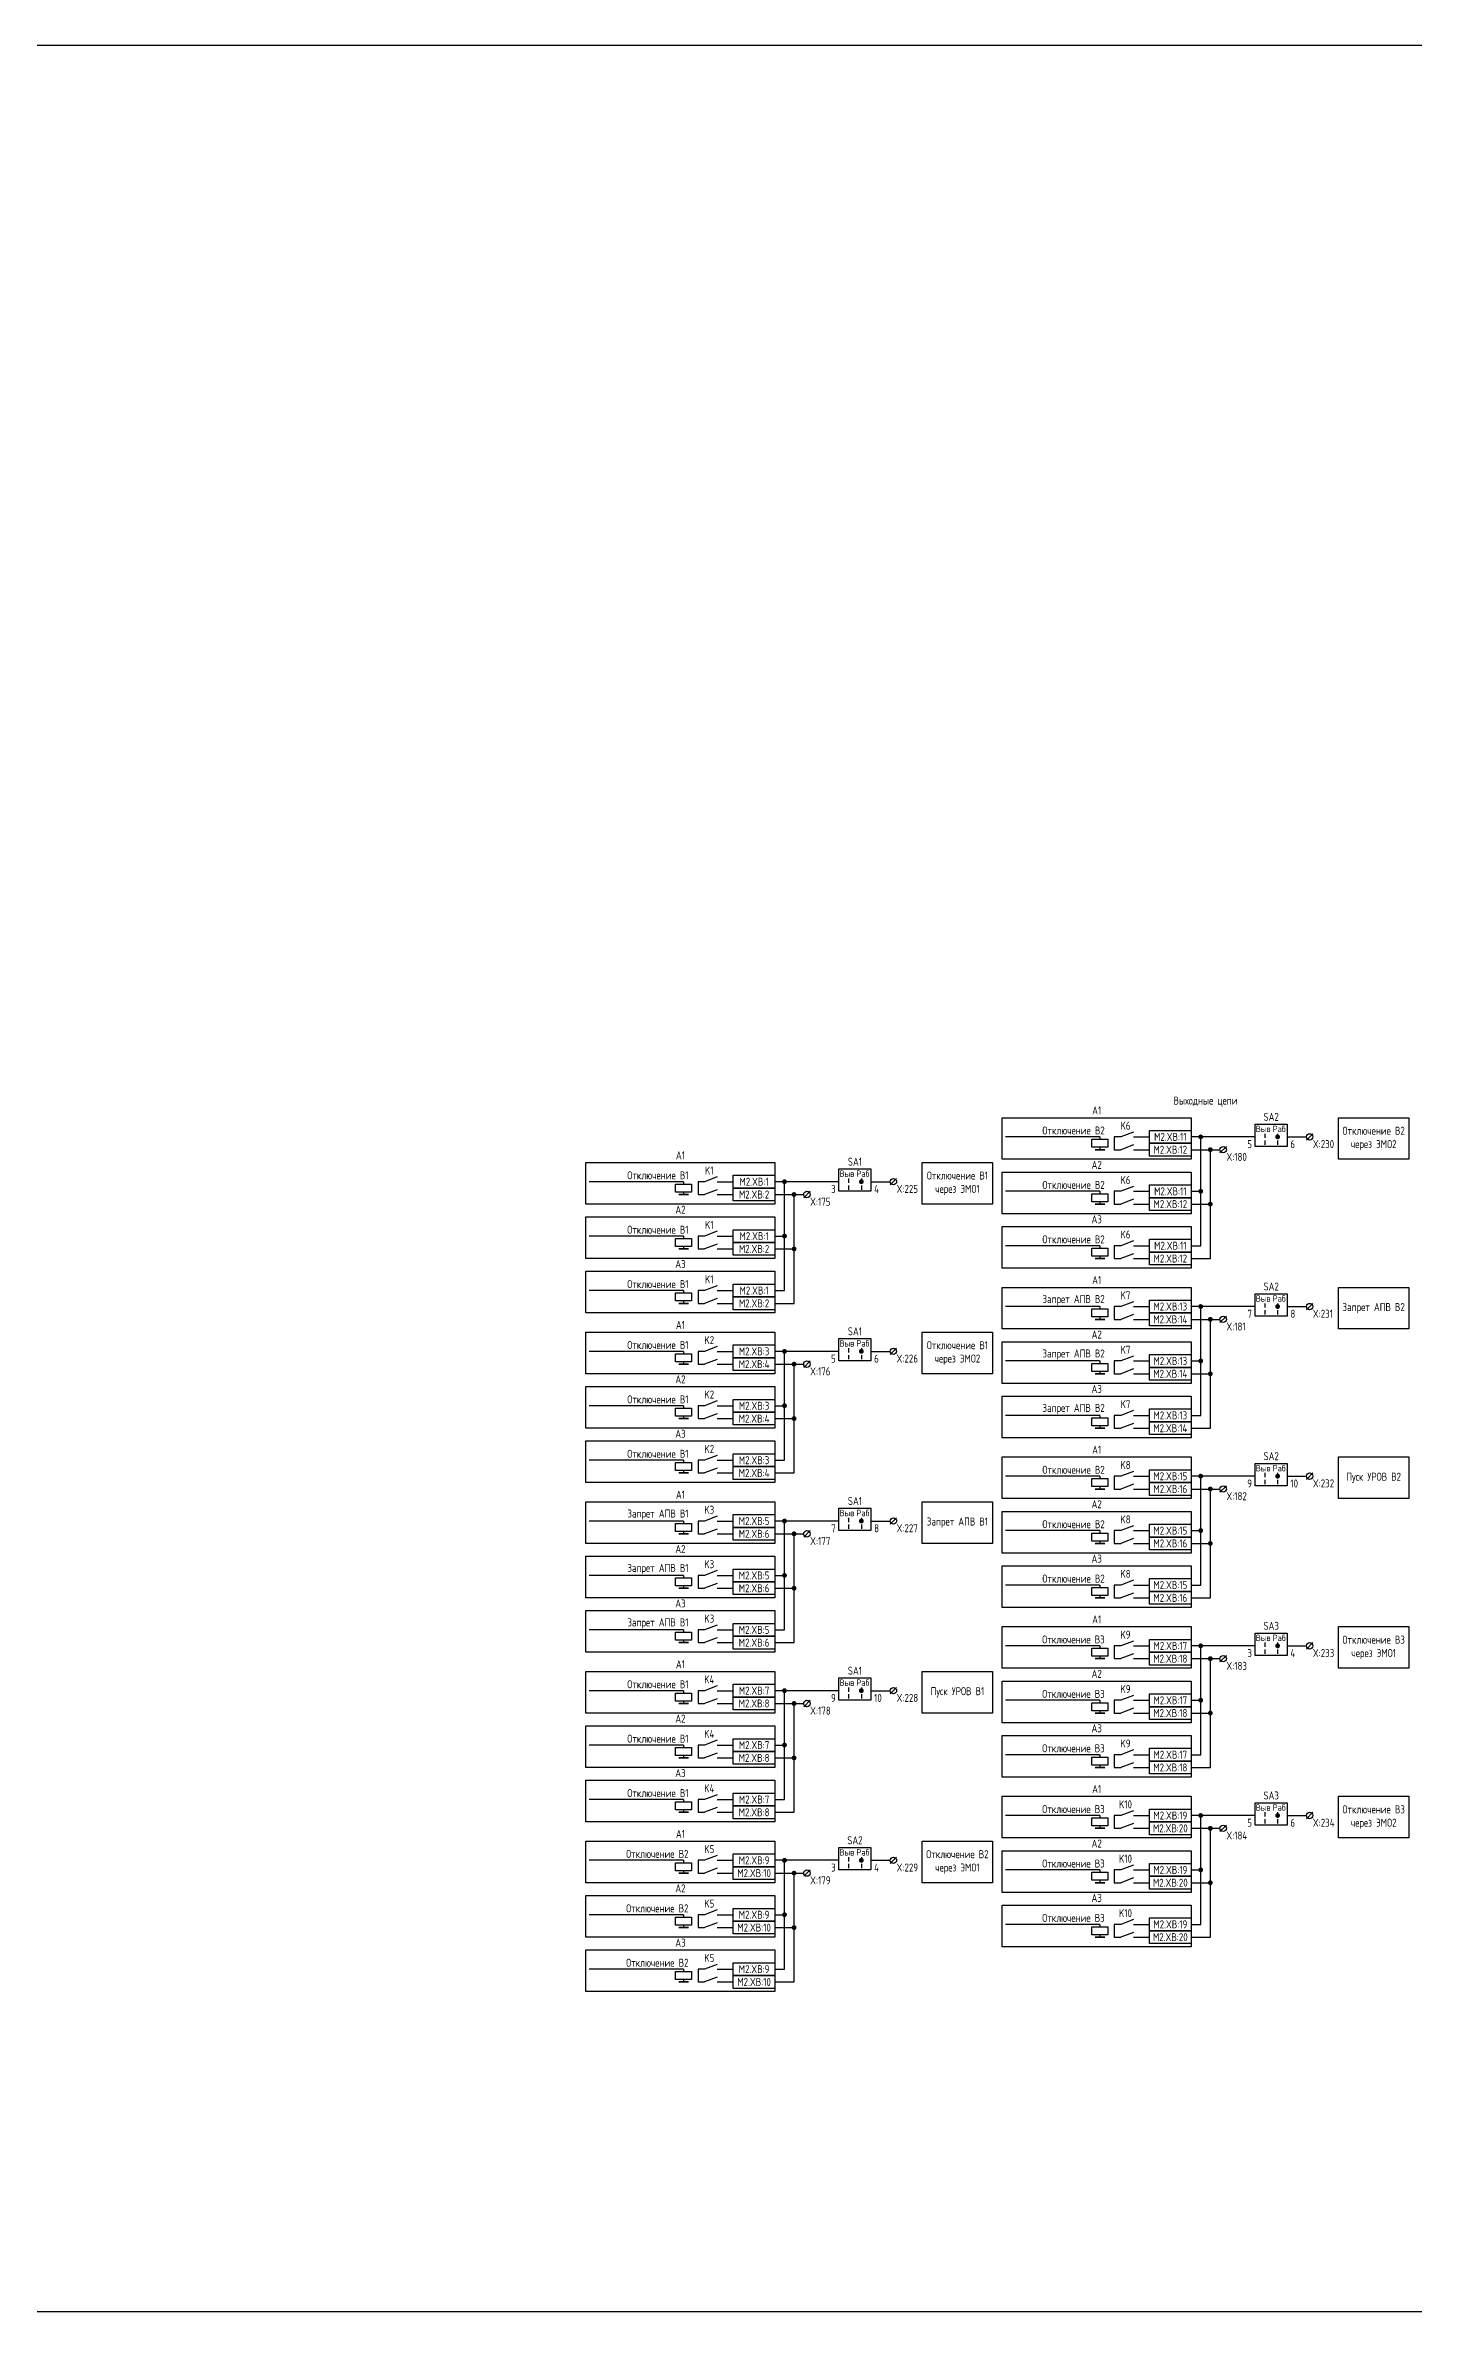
# Model space of a CAD drawing. Header units: millimetres. Extents: x -997 to 6341, y -90 to 618.
# Drawn here: x 2795 to 3222, y -90 to 618 of the extents above; entities that cross this region are included whole.
import ezdxf

# ---------------------------------------------------------------- set-up
doc = ezdxf.new("R2010")
doc.units = ezdxf.units.MM
doc.styles.add('Gost_type_A', font='GOST_A.TTF')

# ---------------------------------------------------------------- blocks, each defined once
blk = doc.blocks.new('POINT')
at = {"const_width": 0.75}
blk.add_lwpolyline([(-0.375, 0, 1), (0.375, 0, 1)], format="xyb", close=True, dxfattribs=at)
blk = doc.blocks.new('Переключатель_положение')
for p, q in [((2, 1), (2, -0.34)), ((2, -1.14), (2, -2.49))]:
    blk.add_line(p, q)

msp = doc.modelspace()

# ---------------------------------------------------------------- linework, layer by layer
for p, q in [((3124.5, 277), (3095, 277)), ((3124.5, 277), (3124.5, 276.25)), ((3173, 277), (3153, 277)), ((3156, 243), (3156, 277)), ((3191.01, 278), (3189.01, 276)), ((3124.5, 273.75), (3124.5, 273)), ((3153, 273), (3162, 273)), ((3159, 239), (3159, 273)), ((3164.01, 274), (3162.01, 272)), ((2994.5, 263), (2965, 263)), ((2994.5, 263), (2994.5, 262.25)), ((3043, 263), (3023, 263)), ((3026, 229), (3026, 263)), ((3061.01, 264), (3059.01, 262)), ((2994.5, 259.75), (2994.5, 259)), ((3023, 259), (3032, 259)), ((3029, 225), (3029, 259)), ((3034.01, 260), (3032.01, 258)), ((3124.5, 260), (3095, 260)), ((3124.5, 260), (3124.5, 259.25)), ((3124.5, 256.75), (3124.5, 256)), ((3153, 260), (3156, 260)), ((3153, 256), (3159, 256)), ((2994.5, 246), (2965, 246)), ((2994.5, 246), (2994.5, 245.25)), ((2994.5, 242.75), (2994.5, 242)), ((3023, 246), (3026, 246)), ((3023, 242), (3029, 242)), ((3124.5, 243), (3095, 243)), ((3124.5, 243), (3124.5, 242.25)), ((3153, 243), (3156, 243)), ((3124.5, 239.75), (3124.5, 239)), ((3153, 239), (3159, 239)), ((2994.5, 229), (2965, 229)), ((2994.5, 229), (2994.5, 228.25)), ((3023, 229), (3026, 229)), ((2994.5, 225.75), (2994.5, 225)), ((3023, 225), (3029, 225)), ((3124.5, 224), (3095, 224)), ((3124.5, 224), (3124.5, 223.25)), ((3124.5, 220.75), (3124.5, 220)), ((3173, 224), (3153, 224)), ((3153, 220), (3162, 220)), ((3156, 190), (3156, 224)), ((3159, 186), (3159, 220)), ((3164.01, 221), (3162.01, 219)), ((3191.01, 225), (3189.01, 223)), ((2994.5, 210), (2965, 210)), ((2994.5, 210), (2994.5, 209.25)), ((2994.5, 206.75), (2994.5, 206)), ((3043, 210), (3023, 210)), ((3023, 206), (3032, 206)), ((3026, 176), (3026, 210)), ((3029, 172), (3029, 206)), ((3034, 207), (3032, 205)), ((3061, 211), (3059, 209)), ((3124.5, 207), (3095, 207)), ((3124.5, 207), (3124.5, 206.25)), ((3153, 207), (3156, 207)), ((3124.5, 203.75), (3124.5, 203)), ((3153, 203), (3159, 203)), ((2994.5, 193), (2965, 193)), ((2994.5, 193), (2994.5, 192.25)), ((3023, 193), (3026, 193)), ((2994.5, 189.75), (2994.5, 189)), ((3023, 189), (3029, 189)), ((3124.5, 190), (3095, 190)), ((3124.5, 190), (3124.5, 189.25)), ((3124.5, 186.75), (3124.5, 186)), ((3153, 190), (3156, 190)), ((3153, 186), (3159, 186)), ((2994.5, 176), (2965, 176)), ((2994.5, 176), (2994.5, 175.25)), ((2994.5, 172.75), (2994.5, 172)), ((3023, 176), (3026, 176)), ((3023, 172), (3029, 172)), ((3124.5, 171), (3095, 171)), ((3124.5, 171), (3124.5, 170.25)), ((3173, 171), (3153, 171)), ((3156, 137), (3156, 171)), ((3191.01, 172), (3189.01, 170)), ((3124.5, 167.75), (3124.5, 167)), ((3153, 167), (3162, 167)), ((3159, 133), (3159, 167)), ((3164.01, 168), (3162.01, 166)), ((2994.5, 157), (2965, 157)), ((2994.5, 157), (2994.5, 156.25)), ((3043, 157), (3023, 157)), ((3026, 123), (3026, 157)), ((3061.01, 158), (3059.01, 156)), ((2994.5, 153.75), (2994.5, 153)), ((3023, 153), (3032, 153)), ((3029, 119), (3029, 153)), ((3034.01, 154), (3032.01, 152)), ((3124.5, 154), (3095, 154)), ((3124.5, 154), (3124.5, 153.25)), ((3124.5, 150.75), (3124.5, 150)), ((3153, 154), (3156, 154)), ((3153, 150), (3159, 150)), ((2994.5, 140), (2965, 140)), ((2994.5, 140), (2994.5, 139.25)), ((2994.5, 136.75), (2994.5, 136)), ((3023, 140), (3026, 140)), ((3023, 136), (3029, 136)), ((3124.5, 137), (3095, 137)), ((3124.5, 137), (3124.5, 136.25)), ((3153, 137), (3156, 137)), ((3124.5, 133.75), (3124.5, 133)), ((3153, 133), (3159, 133)), ((2994.5, 123), (2965, 123)), ((2994.5, 123), (2994.5, 122.25)), ((3023, 123), (3026, 123)), ((2994.5, 119.75), (2994.5, 119)), ((3023, 119), (3029, 119)), ((3124.5, 118), (3095, 118)), ((3124.5, 118), (3124.5, 117.25)), ((3124.5, 114.75), (3124.5, 114)), ((3173, 118), (3153, 118)), ((3153, 114), (3162, 114)), ((3156, 84), (3156, 118)), ((3159, 80), (3159, 114)), ((3164.01, 115), (3162.01, 113)), ((3191.01, 119), (3189.01, 117)), ((2994.5, 104), (2965, 104)), ((2994.5, 104), (2994.5, 103.25)), ((2994.5, 100.75), (2994.5, 100)), ((3043, 104), (3023, 104)), ((3023, 100), (3032, 100)), ((3026, 70), (3026, 104)), ((3029, 66), (3029, 100)), ((3034.01, 101), (3032.01, 99)), ((3061.01, 105), (3059.01, 103)), ((3124.5, 101), (3095, 101)), ((3124.5, 101), (3124.5, 100.25)), ((3153, 101), (3156, 101)), ((3124.5, 97.75), (3124.5, 97)), ((3153, 97), (3159, 97)), ((2994.5, 87), (2965, 87)), ((2994.5, 87), (2994.5, 86.25)), ((3023, 87), (3026, 87)), ((2994.5, 83.75), (2994.5, 83)), ((3023, 83), (3029, 83)), ((3124.5, 84), (3095, 84)), ((3124.5, 84), (3124.5, 83.25)), ((3124.5, 80.75), (3124.5, 80)), ((3153, 84), (3156, 84)), ((3153, 80), (3159, 80)), ((2994.5, 70), (2965, 70)), ((2994.5, 70), (2994.5, 69.25)), ((2994.5, 66.75), (2994.5, 66)), ((3023, 70), (3026, 70)), ((3023, 66), (3029, 66)), ((3124.5, 65), (3095, 65)), ((3124.5, 65), (3124.5, 64.25)), ((3173, 65), (3153, 65)), ((3156, 31), (3156, 65)), ((3191.01, 66), (3189.01, 64)), ((3124.5, 61.75), (3124.5, 61)), ((3153, 61), (3162, 61)), ((3159, 27), (3159, 61)), ((3164.01, 62), (3162.01, 60)), ((2994.5, 51), (2965, 51)), ((2994.5, 51), (2994.5, 50.25)), ((3043, 51), (3023, 51)), ((3026, 17), (3026, 51)), ((3061.01, 52), (3059.01, 50)), ((2994.5, 47.75), (2994.5, 47)), ((3023, 47), (3032, 47)), ((3029, 13), (3029, 47)), ((3034.01, 48), (3032.01, 46)), ((3124.5, 48), (3095, 48)), ((3124.5, 48), (3124.5, 47.25)), ((3124.5, 44.75), (3124.5, 44)), ((3153, 48), (3156, 48)), ((3153, 44), (3159, 44)), ((2994.5, 34), (2965, 34)), ((2994.5, 34), (2994.5, 33.25)), ((2994.5, 30.75), (2994.5, 30)), ((3023, 34), (3026, 34)), ((3023, 30), (3029, 30)), ((3124.5, 31), (3095, 31)), ((3124.5, 31), (3124.5, 30.25)), ((3153, 31), (3156, 31)), ((3124.5, 27.75), (3124.5, 27)), ((3153, 27), (3159, 27)), ((2994.5, 17), (2965, 17)), ((2994.5, 17), (2994.5, 16.25)), ((3023, 17), (3026, 17)), ((2994.5, 13.75), (2994.5, 13)), ((3023, 13), (3029, 13))]:
    msp.add_line(p, q)
at = {"ltscale": 1.08}
for p, q in [((3131, 277), (3129, 277)), ((3129, 277), (3129, 273)), ((3135, 277), (3140, 277)), ((3129, 273), (3131, 273)), ((3135, 273), (3140, 273)), ((3001, 263), (2999, 263)), ((2999, 263), (2999, 259)), ((3005, 263), (3010, 263)), ((2999, 259), (3001, 259)), ((3005, 259), (3010, 259)), ((3131, 260), (3129, 260)), ((3129, 260), (3129, 256)), ((3129, 256), (3131, 256)), ((3135, 260), (3140, 260)), ((3135, 256), (3140, 256)), ((3001, 246), (2999, 246)), ((2999, 246), (2999, 242)), ((2999, 242), (3001, 242)), ((3005, 246), (3010, 246)), ((3005, 242), (3010, 242)), ((3131, 243), (3129, 243)), ((3129, 243), (3129, 239)), ((3135, 243), (3140, 243)), ((3129, 239), (3131, 239)), ((3135, 239), (3140, 239)), ((3001, 229), (2999, 229)), ((2999, 229), (2999, 225)), ((3005, 229), (3010, 229)), ((2999, 225), (3001, 225)), ((3005, 225), (3010, 225)), ((3131, 224), (3129, 224)), ((3129, 224), (3129, 220)), ((3129, 220), (3131, 220)), ((3135, 224), (3140, 224)), ((3135, 220), (3140, 220)), ((3001, 210), (2999, 210)), ((2999, 210), (2999, 206)), ((2999, 206), (3001, 206)), ((3005, 210), (3010, 210)), ((3005, 206), (3010, 206)), ((3131, 207), (3129, 207)), ((3129, 207), (3129, 203)), ((3135, 207), (3140, 207)), ((3129, 203), (3131, 203)), ((3135, 203), (3140, 203)), ((3001, 193), (2999, 193)), ((2999, 193), (2999, 189)), ((3005, 193), (3010, 193)), ((2999, 189), (3001, 189)), ((3005, 189), (3010, 189)), ((3131, 190), (3129, 190)), ((3129, 190), (3129, 186)), ((3129, 186), (3131, 186)), ((3135, 190), (3140, 190)), ((3135, 186), (3140, 186)), ((3001, 176), (2999, 176)), ((2999, 176), (2999, 172)), ((2999, 172), (3001, 172)), ((3005, 176), (3010, 176)), ((3005, 172), (3010, 172)), ((3131, 171), (3129, 171)), ((3129, 171), (3129, 167)), ((3135, 171), (3140, 171)), ((3129, 167), (3131, 167)), ((3135, 167), (3140, 167)), ((3001, 157), (2999, 157)), ((2999, 157), (2999, 153)), ((3005, 157), (3010, 157)), ((2999, 153), (3001, 153)), ((3005, 153), (3010, 153)), ((3131, 154), (3129, 154)), ((3129, 154), (3129, 150)), ((3129, 150), (3131, 150)), ((3135, 154), (3140, 154)), ((3135, 150), (3140, 150)), ((3001, 140), (2999, 140)), ((2999, 140), (2999, 136)), ((2999, 136), (3001, 136)), ((3005, 140), (3010, 140)), ((3005, 136), (3010, 136)), ((3131, 137), (3129, 137)), ((3129, 137), (3129, 133)), ((3135, 137), (3140, 137)), ((3129, 133), (3131, 133)), ((3135, 133), (3140, 133)), ((3001, 123), (2999, 123)), ((2999, 123), (2999, 119)), ((3005, 123), (3010, 123)), ((2999, 119), (3001, 119)), ((3005, 119), (3010, 119)), ((3131, 118), (3129, 118)), ((3129, 118), (3129, 114)), ((3129, 114), (3131, 114)), ((3135, 118), (3140, 118)), ((3135, 114), (3140, 114)), ((3001, 104), (2999, 104)), ((2999, 104), (2999, 100)), ((2999, 100), (3001, 100)), ((3005, 104), (3010, 104)), ((3005, 100), (3010, 100)), ((3131, 101), (3129, 101)), ((3129, 101), (3129, 97)), ((3135, 101), (3140, 101)), ((3129, 97), (3131, 97)), ((3135, 97), (3140, 97)), ((3001, 87), (2999, 87)), ((2999, 87), (2999, 83)), ((3005, 87), (3010, 87)), ((2999, 83), (3001, 83)), ((3005, 83), (3010, 83)), ((3131, 84), (3129, 84)), ((3129, 84), (3129, 80)), ((3129, 80), (3131, 80)), ((3135, 84), (3140, 84)), ((3135, 80), (3140, 80)), ((3001, 70), (2999, 70)), ((2999, 70), (2999, 66)), ((2999, 66), (3001, 66)), ((3005, 70), (3010, 70)), ((3005, 66), (3010, 66)), ((3131, 65), (3129, 65)), ((3129, 65), (3129, 61)), ((3135, 65), (3140, 65)), ((3129, 61), (3131, 61)), ((3135, 61), (3140, 61)), ((3001, 51), (2999, 51)), ((2999, 51), (2999, 47)), ((3005, 51), (3010, 51)), ((2999, 47), (3001, 47)), ((3005, 47), (3010, 47)), ((3131, 48), (3129, 48)), ((3129, 48), (3129, 44)), ((3129, 44), (3131, 44)), ((3135, 48), (3140, 48)), ((3135, 44), (3140, 44)), ((3001, 34), (2999, 34)), ((2999, 34), (2999, 30)), ((2999, 30), (3001, 30)), ((3005, 34), (3010, 34)), ((3005, 30), (3010, 30)), ((3131, 31), (3129, 31)), ((3129, 31), (3129, 27)), ((3135, 31), (3140, 31)), ((3129, 27), (3131, 27)), ((3135, 27), (3140, 27)), ((3001, 17), (2999, 17)), ((2999, 17), (2999, 13)), ((3005, 17), (3010, 17)), ((2999, 13), (3001, 13)), ((3005, 13), (3010, 13))]:
    msp.add_line(p, q, dxfattribs=at)
at = {"ltscale": 4.32}
for p, q in [((3135, 278.5), (3131, 277)), ((3135, 274.5), (3131, 273)), ((3005, 264.5), (3001, 263)), ((3005, 260.5), (3001, 259)), ((3135, 261.5), (3131, 260)), ((3135, 257.5), (3131, 256)), ((3005, 247.5), (3001, 246)), ((3005, 243.5), (3001, 242)), ((3135, 244.5), (3131, 243)), ((3135, 240.5), (3131, 239)), ((3005, 230.5), (3001, 229)), ((3005, 226.5), (3001, 225)), ((3135, 225.5), (3131, 224)), ((3135, 221.5), (3131, 220)), ((3005, 211.5), (3001, 210)), ((3005, 207.5), (3001, 206)), ((3135, 208.5), (3131, 207)), ((3135, 204.5), (3131, 203)), ((3005, 194.5), (3001, 193)), ((3135, 191.5), (3131, 190)), ((3005, 190.5), (3001, 189)), ((3135, 187.5), (3131, 186)), ((3005, 177.5), (3001, 176)), ((3005, 173.5), (3001, 172)), ((3135, 172.5), (3131, 171)), ((3135, 168.5), (3131, 167)), ((3005, 158.5), (3001, 157)), ((3005, 154.5), (3001, 153)), ((3135, 155.5), (3131, 154)), ((3135, 151.5), (3131, 150)), ((3005, 141.5), (3001, 140)), ((3005, 137.5), (3001, 136)), ((3135, 138.5), (3131, 137)), ((3135, 134.5), (3131, 133)), ((3005, 124.5), (3001, 123)), ((3005, 120.5), (3001, 119)), ((3135, 119.5), (3131, 118)), ((3135, 115.5), (3131, 114)), ((3005, 105.5), (3001, 104)), ((3005, 101.5), (3001, 100)), ((3135, 102.5), (3131, 101)), ((3135, 98.5), (3131, 97)), ((3005, 88.5), (3001, 87)), ((3135, 85.5), (3131, 84)), ((3005, 84.5), (3001, 83)), ((3135, 81.5), (3131, 80)), ((3005, 71.5), (3001, 70)), ((3005, 67.5), (3001, 66)), ((3135, 66.5), (3131, 65)), ((3135, 62.5), (3131, 61)), ((3005, 52.5), (3001, 51)), ((3005, 48.5), (3001, 47)), ((3135, 49.5), (3131, 48)), ((3135, 45.5), (3131, 44)), ((3005, 35.5), (3001, 34)), ((3005, 31.5), (3001, 30)), ((3135, 32.5), (3131, 31)), ((3135, 28.5), (3131, 27)), ((3005, 18.5), (3001, 17)), ((3005, 14.5), (3001, 13))]:
    msp.add_line(p, q, dxfattribs=at)
at = {"ltscale": 4}
for p, q in [((3183, 277), (3189.01, 277)), ((3053, 263), (3059, 263)), ((3183, 224), (3189.01, 224)), ((3053, 210), (3059, 210)), ((3183, 171), (3189.01, 171)), ((3053, 157), (3059.01, 157)), ((3183, 118), (3189.01, 118)), ((3053, 104), (3059.01, 104)), ((3183, 65), (3189.01, 65)), ((3053, 51), (3059.01, 51))]:
    msp.add_line(p, q, dxfattribs=at)
for points in [[(-997, 618), (6340.99, 618), (6340.99, -90), (-997, -90)], [(3094, 283), (3153, 283), (3153, 270), (3094, 270)], [(3127, 276.25), (3127, 273.75), (3122, 273.75), (3122, 276.25)], [(3140, 279), (3153, 279), (3153, 275), (3140, 275)], [(3173, 281), (3183, 281), (3183, 274), (3173, 274)], [(3199, 283), (3221, 283), (3221, 270), (3199, 270)], [(3126, 273), (3123, 273)], [(3140, 275), (3153, 275), (3153, 271), (3140, 271)], [(2964, 269), (3023, 269), (3023, 256), (2964, 256)], [(2997, 262.25), (2997, 259.75), (2992, 259.75), (2992, 262.25)], [(3010, 265), (3023, 265), (3023, 261), (3010, 261)], [(3043, 267), (3053, 267), (3053, 260), (3043, 260)], [(3069, 269), (3091, 269), (3091, 256), (3069, 256)], [(3094, 266), (3153, 266), (3153, 253), (3094, 253)], [(3140, 262), (3153, 262), (3153, 258), (3140, 258)], [(2996, 259), (2993, 259)], [(3010, 261), (3023, 261), (3023, 257), (3010, 257)], [(3127, 259.25), (3127, 256.75), (3122, 256.75), (3122, 259.25)], [(3126, 256), (3123, 256)], [(3140, 258), (3153, 258), (3153, 254), (3140, 254)], [(2964, 252), (3023, 252), (3023, 239), (2964, 239)], [(3010, 248), (3023, 248), (3023, 244), (3010, 244)], [(3094, 249), (3153, 249), (3153, 236), (3094, 236)], [(2997, 245.25), (2997, 242.75), (2992, 242.75), (2992, 245.25)], [(2996, 242), (2993, 242)], [(3010, 244), (3023, 244), (3023, 240), (3010, 240)], [(3127, 242.25), (3127, 239.75), (3122, 239.75), (3122, 242.25)], [(3140, 245), (3153, 245), (3153, 241), (3140, 241)], [(3140, 241), (3153, 241), (3153, 237), (3140, 237)], [(2964, 235), (3023, 235), (3023, 222), (2964, 222)], [(3126, 239), (3123, 239)], [(2997, 228.25), (2997, 225.75), (2992, 225.75), (2992, 228.25)], [(3010, 231), (3023, 231), (3023, 227), (3010, 227)], [(3010, 227), (3023, 227), (3023, 223), (3010, 223)], [(3094, 230), (3153, 230), (3153, 217), (3094, 217)], [(3173, 228), (3183, 228), (3183, 221), (3173, 221)], [(3199, 230), (3221, 230), (3221, 217), (3199, 217)], [(2996, 225), (2993, 225)], [(3127, 223.25), (3127, 220.75), (3122, 220.75), (3122, 223.25)], [(3126, 220), (3123, 220)], [(3140, 226), (3153, 226), (3153, 222), (3140, 222)], [(3140, 222), (3153, 222), (3153, 218), (3140, 218)], [(2964, 216), (3023, 216), (3023, 203), (2964, 203)], [(3043, 214), (3053, 214), (3053, 207), (3043, 207)], [(3069, 216), (3091, 216), (3091, 203), (3069, 203)], [(3094, 213), (3153, 213), (3153, 200), (3094, 200)], [(2997, 209.25), (2997, 206.75), (2992, 206.75), (2992, 209.25)], [(2996, 206), (2993, 206)], [(3010, 212), (3023, 212), (3023, 208), (3010, 208)], [(3010, 208), (3023, 208), (3023, 204), (3010, 204)], [(3127, 206.25), (3127, 203.75), (3122, 203.75), (3122, 206.25)], [(3140, 209), (3153, 209), (3153, 205), (3140, 205)], [(2964, 199), (3023, 199), (3023, 186), (2964, 186)], [(3126, 203), (3123, 203)], [(3140, 205), (3153, 205), (3153, 201), (3140, 201)], [(2997, 192.25), (2997, 189.75), (2992, 189.75), (2992, 192.25)], [(3010, 195), (3023, 195), (3023, 191), (3010, 191)], [(3094, 196), (3153, 196), (3153, 183), (3094, 183)], [(3140, 192), (3153, 192), (3153, 188), (3140, 188)], [(2996, 189), (2993, 189)], [(3010, 191), (3023, 191), (3023, 187), (3010, 187)], [(3127, 189.25), (3127, 186.75), (3122, 186.75), (3122, 189.25)], [(3126, 186), (3123, 186)], [(3140, 188), (3153, 188), (3153, 184), (3140, 184)], [(2964, 182), (3023, 182), (3023, 169), (2964, 169)], [(3010, 178), (3023, 178), (3023, 174), (3010, 174)], [(3199, 177), (3221, 177), (3221, 164), (3199, 164)], [(2997, 175.25), (2997, 172.75), (2992, 172.75), (2992, 175.25)], [(2996, 172), (2993, 172)], [(3010, 174), (3023, 174), (3023, 170), (3010, 170)], [(3094, 177), (3153, 177), (3153, 164), (3094, 164)], [(3127, 170.25), (3127, 167.75), (3122, 167.75), (3122, 170.25)], [(3140, 173), (3153, 173), (3153, 169), (3140, 169)], [(3173, 175), (3183, 175), (3183, 168), (3173, 168)], [(2964, 163), (3023, 163), (3023, 150), (2964, 150)], [(3069, 163), (3091, 163), (3091, 150), (3069, 150)], [(3126, 167), (3123, 167)], [(3140, 169), (3153, 169), (3153, 165), (3140, 165)], [(2997, 156.25), (2997, 153.75), (2992, 153.75), (2992, 156.25)], [(3010, 159), (3023, 159), (3023, 155), (3010, 155)], [(3043, 161), (3053, 161), (3053, 154), (3043, 154)], [(3094, 160), (3153, 160), (3153, 147), (3094, 147)], [(3140, 156), (3153, 156), (3153, 152), (3140, 152)], [(2996, 153), (2993, 153)], [(3010, 155), (3023, 155), (3023, 151), (3010, 151)], [(3127, 153.25), (3127, 150.75), (3122, 150.75), (3122, 153.25)], [(3126, 150), (3123, 150)], [(3140, 152), (3153, 152), (3153, 148), (3140, 148)], [(2964, 146), (3023, 146), (3023, 133), (2964, 133)], [(3010, 142), (3023, 142), (3023, 138), (3010, 138)], [(3094, 143), (3153, 143), (3153, 130), (3094, 130)], [(2997, 139.25), (2997, 136.75), (2992, 136.75), (2992, 139.25)], [(2996, 136), (2993, 136)], [(3010, 138), (3023, 138), (3023, 134), (3010, 134)], [(3127, 136.25), (3127, 133.75), (3122, 133.75), (3122, 136.25)], [(3140, 139), (3153, 139), (3153, 135), (3140, 135)], [(3140, 135), (3153, 135), (3153, 131), (3140, 131)], [(2964, 129), (3023, 129), (3023, 116), (2964, 116)], [(3126, 133), (3123, 133)], [(2997, 122.25), (2997, 119.75), (2992, 119.75), (2992, 122.25)], [(3010, 125), (3023, 125), (3023, 121), (3010, 121)], [(3010, 121), (3023, 121), (3023, 117), (3010, 117)], [(3094, 124), (3153, 124), (3153, 111), (3094, 111)], [(3173, 122), (3183, 122), (3183, 115), (3173, 115)], [(3199, 124), (3221, 124), (3221, 111), (3199, 111)], [(2996, 119), (2993, 119)], [(3127, 117.25), (3127, 114.75), (3122, 114.75), (3122, 117.25)], [(3126, 114), (3123, 114)], [(3140, 120), (3153, 120), (3153, 116), (3140, 116)], [(3140, 116), (3153, 116), (3153, 112), (3140, 112)], [(2964, 110), (3023, 110), (3023, 97), (2964, 97)], [(3043, 108), (3053, 108), (3053, 101), (3043, 101)], [(3069, 110), (3091, 110), (3091, 97), (3069, 97)], [(3094, 107), (3153, 107), (3153, 94), (3094, 94)], [(2997, 103.25), (2997, 100.75), (2992, 100.75), (2992, 103.25)], [(2996, 100), (2993, 100)], [(3010, 106), (3023, 106), (3023, 102), (3010, 102)], [(3010, 102), (3023, 102), (3023, 98), (3010, 98)], [(3127, 100.25), (3127, 97.75), (3122, 97.75), (3122, 100.25)], [(3140, 103), (3153, 103), (3153, 99), (3140, 99)], [(2964, 93), (3023, 93), (3023, 80), (2964, 80)], [(3126, 97), (3123, 97)], [(3140, 99), (3153, 99), (3153, 95), (3140, 95)], [(2997, 86.25), (2997, 83.75), (2992, 83.75), (2992, 86.25)], [(3010, 89), (3023, 89), (3023, 85), (3010, 85)], [(3010, 85), (3023, 85), (3023, 81), (3010, 81)], [(3094, 90), (3153, 90), (3153, 77), (3094, 77)], [(3140, 86), (3153, 86), (3153, 82), (3140, 82)], [(2996, 83), (2993, 83)], [(3127, 83.25), (3127, 80.75), (3122, 80.75), (3122, 83.25)], [(3126, 80), (3123, 80)], [(3140, 82), (3153, 82), (3153, 78), (3140, 78)], [(2964, 76), (3023, 76), (3023, 63), (2964, 63)], [(3010, 72), (3023, 72), (3023, 68), (3010, 68)], [(3094, 71), (3153, 71), (3153, 58), (3094, 58)], [(3199, 71), (3221, 71), (3221, 58), (3199, 58)], [(2997, 69.25), (2997, 66.75), (2992, 66.75), (2992, 69.25)], [(2996, 66), (2993, 66)], [(3010, 68), (3023, 68), (3023, 64), (3010, 64)], [(3127, 64.25), (3127, 61.75), (3122, 61.75), (3122, 64.25)], [(3140, 67), (3153, 67), (3153, 63), (3140, 63)], [(3173, 69), (3183, 69), (3183, 62), (3173, 62)], [(2964, 57), (3023, 57), (3023, 44), (2964, 44)], [(3069, 57), (3091, 57), (3091, 44), (3069, 44)], [(3126, 61), (3123, 61)], [(3140, 63), (3153, 63), (3153, 59), (3140, 59)], [(2997, 50.25), (2997, 47.75), (2992, 47.75), (2992, 50.25)], [(3010, 53), (3023, 53), (3023, 49), (3010, 49)], [(3043, 55), (3053, 55), (3053, 48), (3043, 48)], [(3094, 54), (3153, 54), (3153, 41), (3094, 41)], [(3140, 50), (3153, 50), (3153, 46), (3140, 46)], [(2996, 47), (2993, 47)], [(3010, 49), (3023, 49), (3023, 45), (3010, 45)], [(3127, 47.25), (3127, 44.75), (3122, 44.75), (3122, 47.25)], [(3126, 44), (3123, 44)], [(3140, 46), (3153, 46), (3153, 42), (3140, 42)], [(2964, 40), (3023, 40), (3023, 27), (2964, 27)], [(3010, 36), (3023, 36), (3023, 32), (3010, 32)], [(3094, 37), (3153, 37), (3153, 24), (3094, 24)], [(2997, 33.25), (2997, 30.75), (2992, 30.75), (2992, 33.25)], [(2996, 30), (2993, 30)], [(3010, 32), (3023, 32), (3023, 28), (3010, 28)], [(3127, 30.25), (3127, 27.75), (3122, 27.75), (3122, 30.25)], [(3140, 33), (3153, 33), (3153, 29), (3140, 29)], [(3140, 29), (3153, 29), (3153, 25), (3140, 25)], [(2964, 23), (3023, 23), (3023, 10), (2964, 10)], [(3126, 27), (3123, 27)], [(2997, 16.25), (2997, 13.75), (2992, 13.75), (2992, 16.25)], [(3010, 19), (3023, 19), (3023, 15), (3010, 15)], [(3010, 15), (3023, 15), (3023, 11), (3010, 11)], [(2996, 13), (2993, 13)]]:
    msp.add_lwpolyline(points, close=True)
for centre in [(3190.01, 277), (3163.01, 273), (3060.01, 263), (3033.01, 259), (3163.01, 220), (3190.01, 224), (3033, 206), (3060, 210), (3190.01, 171), (3163.01, 167), (3060.01, 157), (3033.01, 153), (3163.01, 114), (3190.01, 118), (3033.01, 100), (3060.01, 104), (3190.01, 65), (3163.01, 61), (3060.01, 51), (3033.01, 47)]:
    msp.add_circle(centre, 1)

# ---------------------------------------------------------------- block references
for name, p in [('POINT', (3156, 277)), ('Переключатель_положение', (3174, 277)), ('POINT', (3180, 277)), ('Переключатель_положение', (3178, 277)), ('POINT', (3159, 273)), ('POINT', (3026, 263)), ('Переключатель_положение', (3044, 263)), ('POINT', (3050, 263)), ('Переключатель_положение', (3048, 263)), ('POINT', (3029, 259)), ('POINT', (3156, 260)), ('POINT', (3159, 256)), ('POINT', (3026, 246)), ('POINT', (3029, 242)), ('POINT', (3156, 224)), ('POINT', (3159, 220)), ('Переключатель_положение', (3174, 224)), ('POINT', (3180, 224)), ('Переключатель_положение', (3178, 224)), ('POINT', (3026, 210)), ('POINT', (3029, 206)), ('Переключатель_положение', (3044, 210)), ('POINT', (3050, 210)), ('Переключатель_положение', (3048, 210)), ('POINT', (3156, 207)), ('POINT', (3159, 203)), ('POINT', (3026, 193)), ('POINT', (3029, 189)), ('POINT', (3156, 171)), ('Переключатель_положение', (3174, 171)), ('POINT', (3180, 171)), ('Переключатель_положение', (3178, 171)), ('POINT', (3159, 167)), ('POINT', (3026, 157)), ('Переключатель_положение', (3044, 157)), ('POINT', (3050, 157)), ('Переключатель_положение', (3048, 157)), ('POINT', (3029, 153)), ('POINT', (3156, 154)), ('POINT', (3159, 150)), ('POINT', (3026, 140)), ('POINT', (3029, 136)), ('POINT', (3156, 118)), ('POINT', (3159, 114)), ('Переключатель_положение', (3174, 118)), ('POINT', (3180, 118)), ('Переключатель_положение', (3178, 118)), ('POINT', (3026, 104)), ('POINT', (3029, 100)), ('Переключатель_положение', (3044, 104)), ('POINT', (3050, 104)), ('Переключатель_положение', (3048, 104)), ('POINT', (3156, 101)), ('POINT', (3159, 97)), ('POINT', (3026, 87)), ('POINT', (3029, 83)), ('POINT', (3156, 65)), ('Переключатель_положение', (3174, 65)), ('POINT', (3180, 65)), ('Переключатель_положение', (3178, 65)), ('POINT', (3159, 61)), ('POINT', (3026, 51)), ('Переключатель_положение', (3044, 51)), ('POINT', (3050, 51)), ('Переключатель_положение', (3048, 51)), ('POINT', (3029, 47)), ('POINT', (3156, 48)), ('POINT', (3159, 44)), ('POINT', (3026, 34)), ('POINT', (3029, 30))]:
    msp.add_blockref(name, p)

# ---------------------------------------------------------------- texts
at = {"char_height": 2.5, "line_spacing_factor": 0.9, "style": 'Gost_type_A'}
for s, insert, width, attachment_point in [('A1', (3123.5, 284), 59, 8), ('Выходные цепи', (3157.5, 288), 395, 5), ('A1', (2993.5, 270), 59, 8), ('A2', (3123.5, 267), 59, 8), ('X:180', (3164.01, 272), 8, 1), ('X:230', (3191.01, 276), 8, 1), ('X:225', (3061.01, 262), 8, 1), ('A2', (2993.5, 253), 59, 8), ('X:175', (3034.01, 258), 8, 1), ('A3', (3123.5, 250), 59, 8), ('A3', (2993.5, 236), 59, 8), ('A1', (3123.5, 231), 59, 8), ('A1', (2993.5, 217), 59, 8), ('X:231', (3191.01, 223), 8, 1), ('A2', (3123.5, 214), 59, 8), ('X:181', (3164.01, 219), 8, 1), ('X:226', (3061, 209), 8, 1), ('A2', (2993.5, 200), 59, 8), ('X:176', (3034, 205), 8, 1), ('A3', (3123.5, 197), 59, 8), ('A3', (2993.5, 183), 59, 8), ('A1', (3123.5, 178), 59, 8), ('X:232', (3191.01, 170), 8, 1), ('A1', (2993.5, 164), 59, 8), ('A2', (3123.5, 161), 59, 8), ('X:182', (3164.01, 166), 8, 1), ('X:227', (3061.01, 156), 8, 1), ('A2', (2993.5, 147), 59, 8), ('X:177', (3034.01, 152), 8, 1), ('A3', (3123.5, 144), 59, 8), ('A3', (2993.5, 130), 59, 8), ('A1', (3123.5, 125), 59, 8), ('A1', (2993.5, 111), 59, 8), ('X:233', (3191.01, 117), 8, 1), ('A2', (3123.5, 108), 59, 8), ('X:183', (3164.01, 113), 8, 1), ('X:228', (3061.01, 103), 8, 1), ('A2', (2993.5, 94), 59, 8), ('X:178', (3034.01, 99), 8, 1), ('A3', (3123.5, 91), 59, 8), ('A3', (2993.5, 77), 59, 8), ('A1', (3123.5, 72), 59, 8), ('X:234', (3191.01, 64), 8, 1), ('A1', (2993.5, 58), 59, 8), ('A2', (3123.5, 55), 59, 8), ('X:184', (3164.01, 60), 8, 1), ('X:229', (3061.01, 50), 8, 1), ('A2', (2993.5, 41), 59, 8), ('X:179', (3034.01, 46), 8, 1), ('A3', (3123.5, 38), 59, 8), ('A3', (2993.5, 24), 59, 8)]:
    msp.add_mtext(s, dxfattribs=dict(at, insert=insert, width=width, attachment_point=attachment_point))
at = {"style": 'Gost_type_A'}
for s, insert, char_height, width, attachment_point in [('SA2', (3178, 282), 2.5, 10, 8), ('Отключение В2', (3126, 279), 2.5, 31.0015, 6), ('K6', (3132.5, 280.5), 2.5, 5, 5), ('M2.XВ:11', (3146.5, 277), 2.5, 13, 5), ('Выв', (3175.5, 279.5), 2, 5, 5), ('Раб', (3180.5, 279.5), 2, 5, 5), ('Отключение В2\\Pчерез ЭМО2', (3210, 276.5), 2.5, 21.9989, 5), ('SA1', (3048, 268), 2.5, 10, 8), ('M2.XВ:12', (3146.5, 273), 2.5, 13, 5), ('5', (3172, 275.98), 2.5, 5, 3), ('6', (3184, 275.98), 2.5, 5, 1), ('Отключение В1', (2996, 265), 2.5, 31.0015, 6), ('K1', (3002.5, 266.5), 2.5, 5, 5), ('M2.XВ:1', (3016.5, 263), 2.5, 13, 5), ('3', (3042, 261.98), 2.5, 5, 3), ('Выв', (3045.5, 265.5), 2, 5, 5), ('Раб', (3050.5, 265.5), 2, 5, 5), ('4', (3054, 261.98), 2.5, 5, 1), ('Отключение В1\\Pчерез ЭМО1', (3080, 262.5), 2.5, 21.9988, 5), ('Отключение В2', (3126, 262), 2.5, 31.0015, 6), ('K6', (3132.5, 263.5), 2.5, 5, 5), ('M2.XВ:2', (3016.5, 259), 2.5, 13, 5), ('M2.XВ:12', (3146.5, 256), 2.5, 13, 5), ('M2.XВ:11', (3146.5, 260), 2.5, 13, 5), ('Отключение В1', (2996, 248), 2.5, 31.0015, 6), ('K1', (3002.5, 249.5), 2.5, 5, 5), ('M2.XВ:2', (3016.5, 242), 2.5, 13, 5), ('M2.XВ:1', (3016.5, 246), 2.5, 13, 5), ('Отключение В2', (3126, 245), 2.5, 31.0015, 6), ('K6', (3132.5, 246.5), 2.5, 5, 5), ('M2.XВ:11', (3146.5, 243), 2.5, 13, 5), ('K1', (3002.5, 232.5), 2.5, 5, 5), ('M2.XВ:12', (3146.5, 239), 2.5, 13, 5), ('Отключение В1', (2996, 231), 2.5, 31.0015, 6), ('M2.XВ:1', (3016.5, 229), 2.5, 13, 5), (' Запрет АПВ В2', (3126, 226), 2.5, 31.0015, 6), ('K7', (3132.5, 227.5), 2.5, 5, 5), ('Выв', (3175.5, 226.5), 2, 5, 5), ('SA2', (3178, 229), 2.5, 10, 8), ('Раб', (3180.5, 226.5), 2, 5, 5), ('M2.XВ:2', (3016.5, 225), 2.5, 13, 5), ('M2.XВ:14', (3146.5, 220), 2.5, 13, 5), ('M2.XВ:13', (3146.5, 224), 2.5, 13, 5), ('7', (3172, 222.98), 2.5, 5, 3), ('8', (3184, 222.98), 2.5, 5, 1), ('Запрет АПВ В2', (3210, 223.5), 2.5, 21.9989, 5), ('Отключение В1', (2996, 212), 2.5, 31.0015, 6), ('K2', (3002.5, 213.5), 2.5, 5, 5), ('Выв', (3045.5, 212.5), 2, 5, 5), ('SA1', (3048, 215), 2.5, 10, 8), ('Раб', (3050.5, 212.5), 2, 5, 5), ('Отключение В1\\Pчерез ЭМО2', (3080, 209.5), 2.5, 21.9988, 5), ('M2.XВ:4', (3016.5, 206), 2.5, 13, 5), ('M2.XВ:3', (3016.5, 210), 2.5, 13, 5), ('5', (3042, 208.98), 2.5, 5, 3), ('6', (3054, 208.98), 2.5, 5, 1), (' Запрет АПВ В2', (3126, 209), 2.5, 31.0015, 6), ('K7', (3132.5, 210.5), 2.5, 5, 5), ('M2.XВ:13', (3146.5, 207), 2.5, 13, 5), ('M2.XВ:14', (3146.5, 203), 2.5, 13, 5), ('Отключение В1', (2996, 195), 2.5, 31.0015, 6), ('K2', (3002.5, 196.5), 2.5, 5, 5), ('M2.XВ:3', (3016.5, 193), 2.5, 13, 5), (' Запрет АПВ В2', (3126, 192), 2.5, 31.0015, 6), ('K7', (3132.5, 193.5), 2.5, 5, 5), ('M2.XВ:13', (3146.5, 190), 2.5, 13, 5), ('M2.XВ:4', (3016.5, 189), 2.5, 13, 5), ('M2.XВ:14', (3146.5, 186), 2.5, 13, 5), ('Отключение В1', (2996, 178), 2.5, 31.0015, 6), ('K2', (3002.5, 179.5), 2.5, 5, 5), ('M2.XВ:3', (3016.5, 176), 2.5, 13, 5), ('SA2', (3178, 176), 2.5, 10, 8), ('M2.XВ:4', (3016.5, 172), 2.5, 13, 5), ('Отключение В2', (3126, 173), 2.5, 31.0015, 6), ('K8', (3132.5, 174.5), 2.5, 5, 5), ('M2.XВ:15', (3146.5, 171), 2.5, 13, 5), ('9', (3172, 169.98), 2.5, 5, 3), ('Выв', (3175.5, 173.5), 2, 5, 5), ('Раб', (3180.5, 173.5), 2, 5, 5), ('10', (3184, 169.98), 2.5, 5, 1), ('Пуск УРОВ В2', (3210, 170.5), 2.5, 21.9989, 5), ('SA1', (3048, 162), 2.5, 10, 8), ('M2.XВ:16', (3146.5, 167), 2.5, 13, 5), (' Запрет АПВ В1', (2996, 159), 2.5, 31.0015, 6), ('K3', (3002.5, 160.5), 2.5, 5, 5), ('M2.XВ:5', (3016.5, 157), 2.5, 13, 5), ('7', (3042, 155.98), 2.5, 5, 3), ('Выв', (3045.5, 159.5), 2, 5, 5), ('Раб', (3050.5, 159.5), 2, 5, 5), ('8', (3054, 155.98), 2.5, 5, 1), ('Запрет АПВ В1', (3080, 156.5), 2.5, 21.9988, 5), ('Отключение В2', (3126, 156), 2.5, 31.0015, 6), ('K8', (3132.5, 157.5), 2.5, 5, 5), ('M2.XВ:6', (3016.5, 153), 2.5, 13, 5), ('M2.XВ:15', (3146.5, 154), 2.5, 13, 5), ('M2.XВ:16', (3146.5, 150), 2.5, 13, 5), (' Запрет АПВ В1', (2996, 142), 2.5, 31.0015, 6), ('K3', (3002.5, 143.5), 2.5, 5, 5), ('K8', (3132.5, 140.5), 2.5, 5, 5), ('M2.XВ:5', (3016.5, 140), 2.5, 13, 5), ('M2.XВ:6', (3016.5, 136), 2.5, 13, 5), ('Отключение В2', (3126, 139), 2.5, 31.0015, 6), ('M2.XВ:15', (3146.5, 137), 2.5, 13, 5), ('K3', (3002.5, 126.5), 2.5, 5, 5), ('M2.XВ:16', (3146.5, 133), 2.5, 13, 5), (' Запрет АПВ В1', (2996, 125), 2.5, 31.0015, 6), ('M2.XВ:5', (3016.5, 123), 2.5, 13, 5), ('Отключение В3', (3126, 120), 2.5, 31.0015, 6), ('K9', (3132.5, 121.5), 2.5, 5, 5), ('Выв', (3175.5, 120.5), 2, 5, 5), ('SA3', (3178, 123), 2.5, 10, 8), ('Раб', (3180.5, 120.5), 2, 5, 5), ('Отключение В3\\Pчерез ЭМО1', (3210, 117.5), 2.5, 21.9988, 5), ('M2.XВ:6', (3016.5, 119), 2.5, 13, 5), ('M2.XВ:18', (3146.5, 114), 2.5, 13, 5), ('M2.XВ:17', (3146.5, 118), 2.5, 13, 5), ('3', (3172, 116.98), 2.5, 5, 3), ('4', (3184, 116.98), 2.5, 5, 1), ('Отключение В1', (2996, 106), 2.5, 31.0015, 6), ('K4', (3002.5, 107.5), 2.5, 5, 5), ('Выв', (3045.5, 106.5), 2, 5, 5), ('SA1', (3048, 109), 2.5, 10, 8), ('Раб', (3050.5, 106.5), 2, 5, 5), ('M2.XВ:8', (3016.5, 100), 2.5, 13, 5), ('M2.XВ:7', (3016.5, 104), 2.5, 13, 5), ('9', (3042, 102.98), 2.5, 5, 3), ('10', (3054, 102.98), 2.5, 5, 1), ('Пуск УРОВ В1', (3080, 103.5), 2.5, 21.9988, 5), ('Отключение В3', (3126, 103), 2.5, 31.0015, 6), ('K9', (3132.5, 104.5), 2.5, 5, 5), ('M2.XВ:17', (3146.5, 101), 2.5, 13, 5), ('M2.XВ:18', (3146.5, 97), 2.5, 13, 5), ('Отключение В1', (2996, 89), 2.5, 31.0015, 6), ('K4', (3002.5, 90.5), 2.5, 5, 5), ('M2.XВ:7', (3016.5, 87), 2.5, 13, 5), ('Отключение В3', (3126, 86), 2.5, 31.0015, 6), ('K9', (3132.5, 87.5), 2.5, 5, 5), ('M2.XВ:17', (3146.5, 84), 2.5, 13, 5), ('M2.XВ:8', (3016.5, 83), 2.5, 13, 5), ('M2.XВ:18', (3146.5, 80), 2.5, 13, 5), ('Отключение В1', (2996, 72), 2.5, 31.0015, 6), ('K4', (3002.5, 73.5), 2.5, 5, 5), ('M2.XВ:7', (3016.5, 70), 2.5, 13, 5), ('SA3', (3178, 70), 2.5, 10, 8), ('M2.XВ:8', (3016.5, 66), 2.5, 13, 5), ('Отключение В3', (3126, 67), 2.5, 31.0015, 6), ('K10', (3132.5, 68.5), 2.5, 5, 5), ('M2.XВ:19', (3146.5, 65), 2.5, 13, 5), ('5', (3172, 63.98), 2.5, 5, 3), ('Выв', (3175.5, 67.5), 2, 5, 5), ('Раб', (3180.5, 67.5), 2, 5, 5), ('6', (3184, 63.98), 2.5, 5, 1), ('Отключение В3\\Pчерез ЭМО2', (3210, 64.5), 2.5, 21.9988, 5), ('SA2', (3048, 56), 2.5, 10, 8), ('M2.XВ:20', (3146.5, 61), 2.5, 13, 5), ('Отключение В2', (2996, 53), 2.5, 31.0015, 6), ('K5', (3002.5, 54.5), 2.5, 5, 5), ('M2.XВ:9', (3016.5, 51), 2.5, 13, 5), ('3', (3042, 49.98), 2.5, 5, 3), ('Выв', (3045.5, 53.5), 2, 5, 5), ('Раб', (3050.5, 53.5), 2, 5, 5), ('4', (3054, 49.98), 2.5, 5, 1), ('Отключение В2\\Pчерез ЭМО1', (3080, 50.5), 2.5, 21.9989, 5), ('Отключение В3', (3126, 50), 2.5, 31.0015, 6), ('K10', (3132.5, 51.5), 2.5, 5, 5), ('M2.XВ:10', (3016.5, 47), 2.5, 13, 5), ('M2.XВ:20', (3146.5, 44), 2.5, 13, 5), ('M2.XВ:19', (3146.5, 48), 2.5, 13, 5), ('Отключение В2', (2996, 36), 2.5, 31.0015, 6), ('K5', (3002.5, 37.5), 2.5, 5, 5), ('K10', (3132.5, 34.5), 2.5, 5, 5), ('M2.XВ:10', (3016.5, 30), 2.5, 13, 5), ('M2.XВ:9', (3016.5, 34), 2.5, 13, 5), ('Отключение В3', (3126, 33), 2.5, 31.0015, 6), ('M2.XВ:19', (3146.5, 31), 2.5, 13, 5), ('K5', (3002.5, 20.5), 2.5, 5, 5), ('M2.XВ:20', (3146.5, 27), 2.5, 13, 5), ('Отключение В2', (2996, 19), 2.5, 31.0015, 6), ('M2.XВ:10', (3016.5, 13), 2.5, 13, 5), ('M2.XВ:9', (3016.5, 17), 2.5, 13, 5)]:
    msp.add_mtext(s, dxfattribs=dict(at, insert=insert, char_height=char_height, width=width, attachment_point=attachment_point))

doc.saveas('drawing.dxf')
